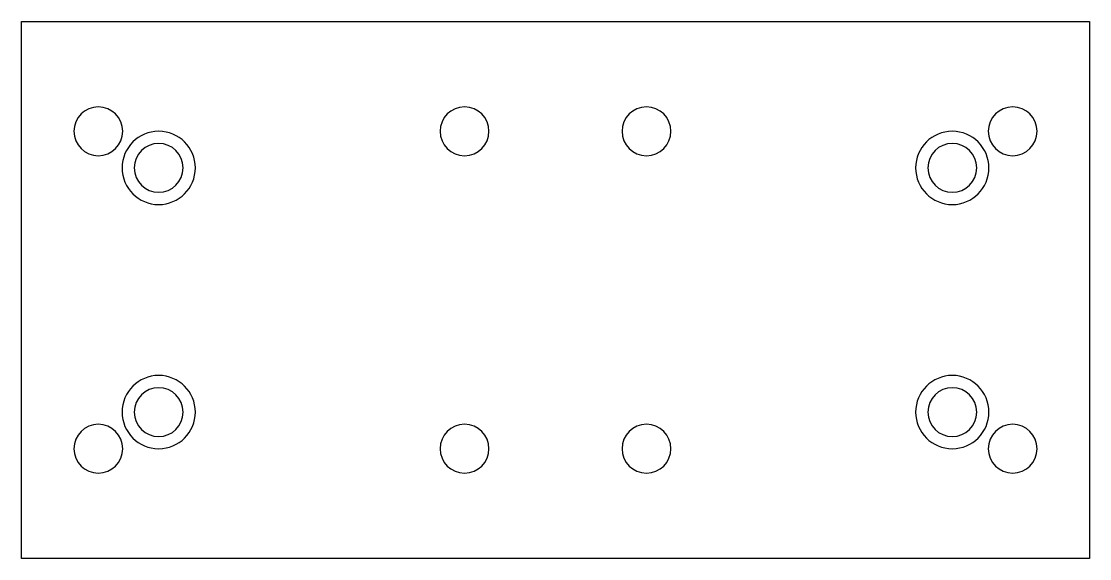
# Model space of a CAD drawing. Extents: x 0 to 87.5, y 0 to 44.
import ezdxf

# ---------------------------------------------------------------- set-up
doc = ezdxf.new("R2010")
doc.units = 0
doc.header["$MEASUREMENT"] = 0
doc.layers.add('LAYER_1', color=7, linetype='CONTINUOUS')

# ---------------------------------------------------------------- blocks, each defined once
blk = doc.blocks.new('BLOCK_2')
at = {"layer": 'LAYER_1', "color": 250}
blk.add_lwpolyline([(0, 0), (0, 44), (87.5, 44), (87.5, 0), (0, 0)], dxfattribs=at)
for points in [[(6.3, 33), (5.195, 33), (4.3, 33.896), (4.3, 35), (4.3, 36.105), (5.195, 37), (6.3, 37), (7.405, 37), (8.3, 36.105), (8.3, 35), (8.3, 33.896), (7.405, 33), (6.3, 33)], [(36.3, 33), (35.195, 33), (34.3, 33.896), (34.3, 35), (34.3, 36.105), (35.195, 37), (36.3, 37), (37.405, 37), (38.3, 36.105), (38.3, 35), (38.3, 33.896), (37.405, 33), (36.3, 33)], [(51.2, 33), (50.096, 33), (49.2, 33.896), (49.2, 35), (49.2, 36.105), (50.096, 37), (51.2, 37), (52.305, 37), (53.2, 36.105), (53.2, 35), (53.2, 33.896), (52.305, 33), (51.2, 33)], [(81.2, 33), (80.095, 33), (79.2, 33.896), (79.2, 35), (79.2, 36.105), (80.095, 37), (81.2, 37), (82.305, 37), (83.2, 36.105), (83.2, 35), (83.2, 33.896), (82.305, 33), (81.2, 33)], [(11.25, 29), (9.593, 29), (8.25, 30.343), (8.25, 32), (8.25, 33.657), (9.593, 35), (11.25, 35), (12.907, 35), (14.25, 33.657), (14.25, 32), (14.25, 30.343), (12.907, 29), (11.25, 29)], [(76.25, 29), (74.593, 29), (73.25, 30.343), (73.25, 32), (73.25, 33.657), (74.593, 35), (76.25, 35), (77.907, 35), (79.25, 33.657), (79.25, 32), (79.25, 30.343), (77.907, 29), (76.25, 29)], [(11.25, 30), (10.145, 30), (9.25, 30.896), (9.25, 32), (9.25, 33.105), (10.145, 34), (11.25, 34), (12.355, 34), (13.25, 33.105), (13.25, 32), (13.25, 30.896), (12.355, 30), (11.25, 30)], [(76.25, 30), (75.146, 30), (74.25, 30.896), (74.25, 32), (74.25, 33.105), (75.146, 34), (76.25, 34), (77.355, 34), (78.25, 33.105), (78.25, 32), (78.25, 30.896), (77.355, 30), (76.25, 30)], [(11.25, 9), (9.593, 9), (8.25, 10.343), (8.25, 12), (8.25, 13.657), (9.593, 15), (11.25, 15), (12.906, 15), (14.25, 13.657), (14.25, 12), (14.25, 10.343), (12.906, 9), (11.25, 9)], [(76.25, 9), (74.593, 9), (73.25, 10.343), (73.25, 12), (73.25, 13.657), (74.593, 15), (76.25, 15), (77.907, 15), (79.25, 13.657), (79.25, 12), (79.25, 10.343), (77.907, 9), (76.25, 9)], [(11.25, 10), (10.145, 10), (9.25, 10.895), (9.25, 12), (9.25, 13.104), (10.145, 14), (11.25, 14), (12.354, 14), (13.25, 13.104), (13.25, 12), (13.25, 10.895), (12.354, 10), (11.25, 10)], [(76.25, 10), (75.146, 10), (74.25, 10.895), (74.25, 12), (74.25, 13.104), (75.146, 14), (76.25, 14), (77.355, 14), (78.25, 13.104), (78.25, 12), (78.25, 10.895), (77.355, 10), (76.25, 10)], [(6.3, 7), (5.195, 7), (4.3, 7.895), (4.3, 9), (4.3, 10.104), (5.195, 11), (6.3, 11), (7.405, 11), (8.3, 10.104), (8.3, 9), (8.3, 7.895), (7.405, 7), (6.3, 7)], [(36.3, 7), (35.195, 7), (34.3, 7.895), (34.3, 9), (34.3, 10.104), (35.195, 11), (36.3, 11), (37.405, 11), (38.3, 10.104), (38.3, 9), (38.3, 7.895), (37.405, 7), (36.3, 7)], [(51.2, 7), (50.096, 7), (49.2, 7.895), (49.2, 9), (49.2, 10.104), (50.096, 11), (51.2, 11), (52.305, 11), (53.2, 10.104), (53.2, 9), (53.2, 7.895), (52.305, 7), (51.2, 7)], [(81.2, 7), (80.095, 7), (79.2, 7.895), (79.2, 9), (79.2, 10.104), (80.095, 11), (81.2, 11), (82.305, 11), (83.2, 10.104), (83.2, 9), (83.2, 7.895), (82.305, 7), (81.2, 7)]]:
    blk.add_open_spline(points, degree=3, knots=[0, 0, 0, 0, 1, 1, 1, 2, 2, 2, 3, 3, 3, 4, 4, 4, 4], dxfattribs=at)

msp = doc.modelspace()

# ---------------------------------------------------------------- block references
at = {"layer": 'LAYER_1'}
msp.add_blockref('BLOCK_2', (0, 0), dxfattribs=at)

doc.saveas('drawing.dxf')
